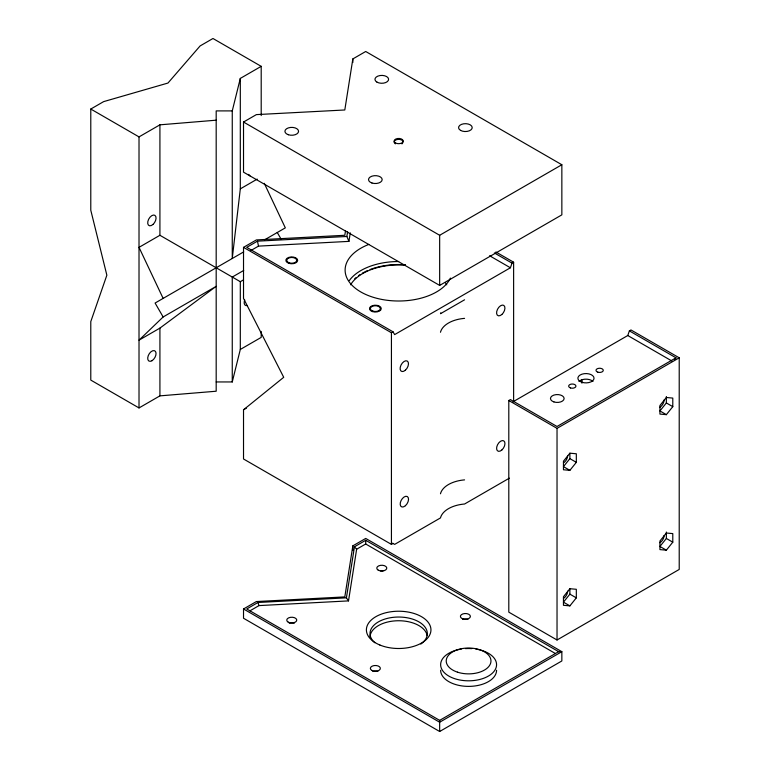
<?xml version="1.0" encoding="UTF-8"?>
<svg xmlns="http://www.w3.org/2000/svg" width="770" height="770" viewBox="0 0 770 770"><rect width="100%" height="100%" fill="white"/><g stroke="black" fill="none" stroke-linecap="round" stroke-linejoin="round"><path stroke-width="1.16" d="M240.307 78.415L240.307 188.871L232.261 258.489L232.261 110.899L240.307 78.415L261.203 66.345L261.203 115.577M352.843 58.924L344.806 109.975L256.381 114.615L243.522 122.035L243.522 172.162L439.66 285.41L561.85 214.859L561.85 164.742L365.712 51.494L352.843 58.924L352.843 62.505M345.557 230.538L344.806 235.283L256.381 239.922L243.522 247.353L243.522 298.404L283.716 377.3L243.522 409.794L243.522 458.987L391.43 544.39L393.037 543.456M250.905 250.51L258.518 246.121L348.925 241.376L346.866 236.477L347.607 231.78M348.925 241.376L350.263 232.858M352.843 545.853L344.806 596.904L256.381 601.553L243.522 608.974L243.522 618.252L439.66 731.5L561.85 660.958L561.85 651.67L365.712 538.432L352.843 545.853L352.843 550.492M249.952 610.831L259.009 605.595L348.512 600.898L346.413 597.838L354.45 546.787L365.712 540.29L558.635 651.67L561.85 651.67L439.66 722.221L243.522 608.974M348.512 600.898L356.635 549.231L354.45 546.787M216.187 381.949L232.261 381.949L240.307 349.455L240.307 281.695L159.919 235.283L159.919 124.827L216.187 120.187M440.729 312.841L440.478 313.717L464.57 299.8M440.478 332.274L440.729 331.398A28.423 16.411 0 0 1 463.059 318.511L464.57 318.366M440.478 493.791L440.729 492.916A28.423 16.411 0 0 1 463.059 480.028L464.57 479.883M346.866 236.477L257.45 241.164L246.737 247.353L393.037 331.822L394.644 334.603L510.404 267.767L512.012 263.128L513.619 262.204L513.619 401.69M513.041 401.767L627.771 335.528L629.379 330.888L630.986 329.964L679.217 357.809L679.217 569.444L557.028 639.995L508.797 612.15L508.797 400.506L510.404 399.582L557.028 426.493L676.002 357.809L629.379 330.888M569.887 453.193L563.457 461.201L563.457 469.767L569.887 470.345L576.326 462.347L576.326 453.771L569.887 453.193L569.887 458.631L563.457 466.63L569.887 470.345M666.358 396.512L666.358 402.941L659.928 410.939L666.358 414.655L672.788 406.656L672.788 398.08L666.358 397.503L659.928 405.501L659.928 414.077L666.358 414.655M569.887 588.8L569.887 594.151L563.457 602.159L569.887 605.865L576.326 597.866L576.326 589.291L569.887 588.723L563.457 596.721L563.457 605.297L569.887 605.865M666.358 532.032L666.358 538.461L659.928 546.459L666.358 550.175L672.788 542.176L672.788 533.6L666.358 533.023L659.928 541.021L659.928 549.597L666.358 550.175M674.712 359.292L676.002 357.809M163.134 316.971L139.014 340.176L159.919 328.107L216.187 286.334L163.134 316.971L155.097 303.043L243.705 251.886M232.261 110.899L216.187 110.899L216.187 391.227L159.919 395.867L139.014 407.936L90.783 380.091L90.783 321.61L106.857 275.198L90.783 210.22L90.783 109.042L103.642 101.621L167.956 83.054L200.113 45.931L212.972 38.5L261.203 66.345M90.783 109.042L139.014 136.896L159.919 124.827M159.919 235.283L139.014 247.353L163.134 298.404M240.307 188.871L257.219 179.102M264.514 239.874L285.324 227.862L264.283 183.327M243.705 270.453L232.261 277.056L232.261 381.949M240.307 281.695L243.291 279.972M240.307 349.455L261.203 337.395L261.203 331.447M243.522 122.035L439.66 235.283L561.85 164.742M243.522 409.794L246.487 408.081M243.522 247.353L391.43 332.746L393.037 331.822M508.797 400.506L557.028 428.351L679.217 357.809M346.413 597.838L257.989 602.477L246.737 608.974L439.66 720.364L558.635 651.67M356.635 549.231L365.712 543.995L555.42 653.528M509.365 478.151L464.57 504.013L463.059 504.157A28.423 16.411 0 0 0 440.729 517.055L440.478 517.921L394.644 544.39L392.565 543.187M495.909 251.983L513.619 262.204M494.369 252.945L512.012 263.128M489.585 255.756L510.404 267.767M627.771 335.528L671.767 360.928M666.358 402.941L672.788 406.656M569.887 458.631L576.326 462.347M666.358 538.461L672.788 542.176M569.887 594.151L576.326 597.866M248.662 174.395L249.952 175.878M277.277 232.502L281.3 239.46M257.989 602.477L259.009 605.595M257.45 241.164L258.518 246.121M581.937 379.572L581.937 383.181M557.028 428.351L557.028 639.995M439.66 235.283L439.66 285.41M439.66 720.364L439.66 731.5M391.43 332.746L391.43 544.39M365.712 540.29L365.712 543.995M159.919 328.107L159.919 395.867M139.014 136.896L139.014 407.936M247.257 305.546A5.91 3.417 -60 0 1 244.725 299.934M402.604 143.307A4.543 2.628 0 0 1 401.882 143.855M395.453 143.855A4.543 2.628 0 0 1 394.731 143.307M394.269 142.671A4.543 2.628 0 0 1 398.071 139.389A4.543 2.628 0 0 1 403.211 141.998M496.573 670.237A27.97 16.151 0 0 1 468.603 686.388A27.97 16.151 0 0 1 440.632 670.237M475.841 649.072A27.97 16.151 0 0 1 491.51 673.933A27.97 16.151 0 0 1 445.695 673.933A27.97 16.151 0 0 1 461.365 649.072M465.475 648.619A27.97 16.151 0 0 1 471.731 648.619M370.014 637.281A28.644 16.536 0 0 1 397.262 620.764A28.644 16.536 0 0 1 427.177 635.664M374.846 642.757A28.644 16.536 0 0 1 380.495 620.784A28.644 16.536 0 0 1 418.928 621.881A28.644 16.536 0 0 1 420.815 644.067M380.486 570.916A5.005 2.888 0 0 1 383.075 570.916M462.886 619.465A5.005 2.888 0 0 1 467.891 619.465M372.853 671.45A5.005 2.888 0 0 1 377.858 671.45M289.25 623.18A5.005 2.888 0 0 1 294.256 623.18M578.982 381.468A8.075 4.659 0 0 1 592.958 381.468M664.106 399.948A5.91 3.417 -60 0 1 659.928 407.195M567.644 455.647A5.91 3.417 -60 0 1 563.457 462.886M664.106 535.477A5.91 3.417 -60 0 1 659.928 542.715M567.644 591.168A5.91 3.417 -60 0 1 563.457 598.406M354.71 278.827A51.417 29.684 0 0 1 355.913 277.729M358.56 275.641A51.417 29.684 0 0 1 360.004 274.649M362.304 273.235A51.417 29.684 0 0 1 363.931 272.339M364.759 271.906A51.417 29.684 0 0 1 367.367 270.674M370.101 269.538A51.417 29.684 0 0 1 405.376 264.793M450.383 278.095A53.534 30.906 0 0 1 367.483 295.218A53.534 30.906 0 0 1 368.917 244.388M350.6 284.804A50.762 29.308 0 0 1 405.289 265.169M445.561 283.014A50.762 29.308 0 0 1 446.735 284.804M349.301 280.569A53.428 30.848 0 0 1 398.668 261.521M151.902 360.764A5.91 3.417 -60 0 0 155.482 351.438A5.91 3.417 -60 0 0 148.244 355.663A5.91 3.417 -60 0 0 151.902 360.764M152.96 224.474A5.91 3.417 -60 0 0 154.837 215.311A5.91 3.417 -60 0 0 147.84 221.519A5.91 3.417 -60 0 0 152.96 224.474M395.453 142.922A4.543 2.628 0 0 0 403.057 141.747A4.543 2.628 0 0 0 397.493 138.533A4.543 2.628 0 0 0 395.453 142.922M376.963 82.13A6.824 3.937 0 0 0 388.369 80.359A6.824 3.937 0 0 0 380.024 75.537A6.824 3.937 0 0 0 376.963 82.13M460.566 130.39A6.824 3.937 0 0 0 471.972 128.629A6.824 3.937 0 0 0 463.627 123.806A6.824 3.937 0 0 0 460.566 130.39M288.336 134.731A6.824 3.937 0 0 0 298.567 131.323A6.824 3.937 0 0 0 288.336 127.907A6.824 3.937 0 0 0 288.336 134.731M371.939 183A6.824 3.937 0 0 0 382.17 179.593A6.824 3.937 0 0 0 371.939 176.176A6.824 3.937 0 0 0 371.939 183M457.418 672.143A22.368 12.917 0 0 0 490.971 660.958A22.368 12.917 0 0 0 457.418 649.764A22.368 12.917 0 0 0 457.418 672.143M379.86 645.01A32.282 18.644 0 0 0 430.796 631.689A32.282 18.644 0 0 0 385.347 612.881A32.282 18.644 0 0 0 379.86 645.01M378.243 570.175A5.005 2.888 0 0 0 386.617 568.876A5.005 2.888 0 0 0 380.486 565.344A5.005 2.888 0 0 0 378.243 570.175M462.886 618.897A5.005 2.888 0 0 0 470.393 616.404A5.005 2.888 0 0 0 462.886 613.902A5.005 2.888 0 0 0 462.886 618.897M371.814 670.42A5.005 2.888 0 0 0 380.188 669.13A5.005 2.888 0 0 0 374.056 665.588A5.005 2.888 0 0 0 371.814 670.42M288.211 622.16A5.005 2.888 0 0 0 296.585 620.861A5.005 2.888 0 0 0 290.454 617.328A5.005 2.888 0 0 0 288.211 622.16M581.928 382.267A8.075 4.659 0 0 0 594.036 378.234A8.075 4.659 0 0 0 581.928 374.191A8.075 4.659 0 0 0 581.928 382.267M597.818 372.16A3.638 2.098 0 0 0 603.276 370.341A3.638 2.098 0 0 0 597.818 368.522A3.638 2.098 0 0 0 597.818 372.16M570.483 387.936A3.638 2.098 0 0 0 575.941 386.117A3.638 2.098 0 0 0 570.483 384.297A3.638 2.098 0 0 0 570.483 387.936M553.89 401.911A6.824 3.937 0 0 0 564.121 398.494A6.824 3.937 0 0 0 553.89 395.087A6.824 3.937 0 0 0 553.89 401.911M501.838 314.507A5.91 3.417 -60 0 0 503.715 305.353A5.91 3.417 -60 0 0 496.717 311.552A5.91 3.417 -60 0 0 501.838 314.507M501.857 449.998A5.91 3.417 -60 0 0 503.734 440.835A5.91 3.417 -60 0 0 496.737 447.033A5.91 3.417 -60 0 0 501.857 449.998M405.444 505.688A5.91 3.417 -60 0 0 407.311 496.534A5.91 3.417 -60 0 0 400.323 502.733A5.91 3.417 -60 0 0 405.444 505.688M405.376 370.206A5.91 3.417 -60 0 0 407.253 361.043A5.91 3.417 -60 0 0 400.256 367.242A5.91 3.417 -60 0 0 405.376 370.206M288.798 263.302A5.91 3.417 0 0 0 297.663 260.347A5.91 3.417 0 0 0 288.798 257.392A5.91 3.417 0 0 0 288.798 263.302M372.401 311.571A5.91 3.417 0 0 0 381.266 308.616A5.91 3.417 0 0 0 372.401 305.661A5.91 3.417 0 0 0 372.401 311.571M372.853 311.119A5.005 2.888 0 0 0 380.351 308.616A5.005 2.888 0 0 0 372.853 306.114A5.005 2.888 0 0 0 372.853 311.119M289.25 262.849A5.005 2.888 0 0 0 296.748 260.347A5.005 2.888 0 0 0 289.25 257.844A5.005 2.888 0 0 0 289.25 262.849"/></g></svg>
